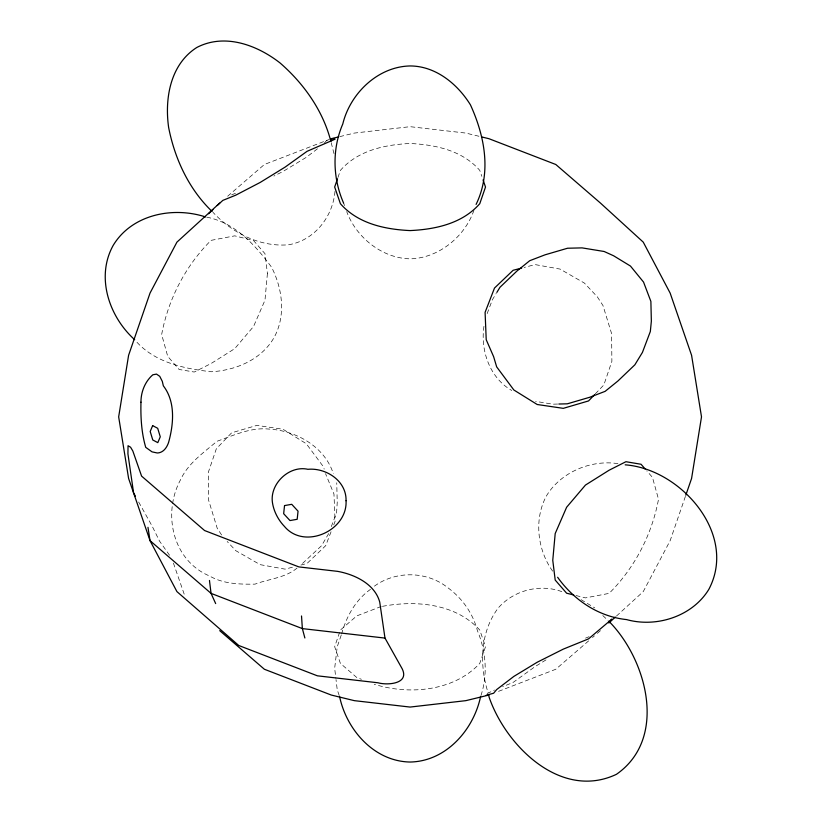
<?xml version="1.0" encoding="UTF-8"?>
<svg xmlns="http://www.w3.org/2000/svg" width="822" height="822" viewBox="0 0 822 822"><rect width="100%" height="100%" fill="white"/><g stroke="black" fill="none" stroke-linecap="round" stroke-linejoin="round"><path stroke-width="0.62" stroke-dasharray="4.11 3.08" d="M483.953 326.324C480.284 350.573 489.83 377.997 511.757 390.481M334.996 191.382C332.828 216.864 314.425 240.507 288.512 244.781C259.834 247.237 232.205 232.903 212.98 212.333M337.945 177.511L340.4 170.37C357.847 150.457 384.747 144.672 410.086 143.49C435.434 144.672 462.334 150.457 479.771 170.37L481.826 176.319M341.192 635.242L337.236 646.739L334.667 668.265L335.869 678.386M341.592 634.091C346.391 616.572 355.433 600.122 370.455 589.364M480.962 695.525C487.96 674.472 485.946 650.983 477.397 630.649C472.907 613.253 462.241 598.272 447.805 587.699C426.217 570.499 393.954 570.499 372.376 587.699M685.404 496.396L670.156 540.65L643.256 591.604L616.284 616.223M473.914 210.37C464.82 236.746 438.527 258.262 410.086 258.838C382.076 258.303 356.142 237.332 346.699 211.573M331.328 526.573L336.599 512.63L337.226 502.489L336.753 482.781M487.158 313.593L492.429 299.65L496.211 293.444M331.06 531.793L325.687 545.685L307.058 563.45L300.944 565.033M333.742 524.847L335.088 521.374L333.958 494.022L325.533 473.636M328.697 533.55L321.577 545.695L300.852 564.981M324.258 143.254L326.54 140.511L329.016 139.832M595.354 393.82L603.851 384.932L611.887 361.361L611.589 333.578L602.968 305.517L597.337 296.855L584.37 283.056L560.049 269.082L535.112 264.602L524.117 267.448M227.673 196.211L264.376 164.492L328.882 139.606M588.644 640.872L555.795 669.252L497.228 691.847M592.508 637.533L594.44 635.858M597.337 633.361L600.471 630.649M297.071 568.074C285.398 577.845 268.886 578.924 255.005 584.134C239.736 584.35 223.265 583.98 209.754 576.078C172.363 560.47 162.314 513.37 180.573 479.699C188.146 463.259 203.537 452.737 216.926 441.301C233.52 435.424 250.33 427.348 268.352 429.022C295.673 430.379 324.772 446.48 333.3 473.688M317.436 148.813L306.308 157.331L283.004 171.479L273.921 176.052M545.962 659.922L535.112 666.591L513.123 682.424L502.643 686.709M487.179 693.542L494.495 690.048M231.629 194.865L237.373 192.533M585.552 638.119L589.086 636.69M381.223 606.472L356.758 615.914L340.4 630.042L334.667 646.709L340.4 663.375L356.758 677.503L361.413 679.301M292.396 567.242L285.059 569.143L260.132 564.652L235.811 550.689L227.17 541.482M339.743 136.627L354.333 133.082L410.086 126.68L465.848 133.082L480.438 136.627M382.477 606.328C416.004 600.101 455.511 603.492 479.771 630.042L485.514 646.709L479.771 663.375C453.836 691.364 408.924 695.217 374.236 684.243M557.624 404.054L552.774 404.177L535.615 401.362M617.908 463.649C591.049 459.477 560.912 472.116 546.579 495.666C533.632 519.175 537.413 550.329 552.959 571.557M206.743 217.172C235.123 222.67 255.18 245.007 271.589 267.222C282.614 288.923 286.148 316.234 273.736 338.14C260.964 359.861 235.544 370.445 211.233 371.75C183.799 368.646 154.423 362.44 135.466 340.616M576.047 595.549L585.459 597.902L609.133 593.371C634.646 567.93 651.928 534.639 658.514 499.242L652.463 477.387L646.77 470.831M561.806 591.635C539.756 583.466 513.709 590.309 498.224 607.992C480.099 632.169 479.205 664.793 488.083 692.741M581.103 599.67L594.707 607.879M602.803 615.544L608.208 620.641M221.591 534.958L217.214 528.227L208.593 500.156L208.295 472.383L216.33 448.802L231.629 432.814L256.885 425.385L283.004 429.248L306.308 443.736L323.508 466.865L324.176 469.115M169.538 555.23L159.509 541.071L152.368 526.553L138.497 501.718M173.401 563.08L185.012 596.505M343.647 203.198L344.521 205.592M339.219 695.525L337.236 689.781L336.023 679.65M331.194 142.689L333.999 153.622M267.417 273.449L264.982 300.194L253.546 326.488L234.722 348.662L211.049 363.54L194.249 372.037L179.104 369.468L167.719 356.347L161.667 334.492C168.253 299.105 185.536 265.814 211.049 240.363L234.722 235.842L253.546 240.538L264.982 253.679L267.417 273.449"/><path stroke-width="1.23" d="M337.534 178.703L334.667 187.036L340.4 203.692C357.847 223.605 384.747 229.389 410.086 230.581C435.434 229.389 462.334 223.605 479.771 203.692L485.514 187.036L483.059 179.895M480.572 696.676C473.482 730.07 445.966 761.388 410.086 762.035C374.216 761.388 346.689 730.07 339.609 696.676M685.815 495.193L691.579 478.455L701.505 416.867L691.579 355.289L670.156 293.094L643.256 242.141L600.471 203.085L555.795 164.492L488.946 138.702L481.651 136.925M476.092 204.401C491.71 172.353 484.661 135.959 470.441 104.856C457.525 83.978 435.711 65.996 410.086 65.955C377.791 66.613 350.151 93.503 342.784 123.988C331.944 149.08 332.694 178.282 343.647 203.198M496.848 292.406L500.002 287.238L516.946 271.044L529.717 260.708L545.058 254.82L567.54 248.234L582.079 247.884L604.149 251.491L613.644 255.796L630.464 266.061L643.544 282.08L650.88 301.417L651.353 321.125L650.336 331.492L642.434 352.412L634.851 364.824L617.908 381.007L605.136 391.344L589.806 397.242L567.314 403.818L558.837 404.023M594.501 394.714L588.552 400.93L563.296 408.349L537.177 404.496L513.873 389.998L496.673 366.879L493.642 356.717L486.223 339.722L485.093 312.36L494.495 288.06L513.123 270.284L521.672 268.075M208.593 213.751L212.908 209.641M608.999 622.449L611.887 619.12L588.552 638.869L563.296 649.123L537.177 662.255L513.873 676.403L496.673 689.566L493.642 693.223L486.223 695.258M217.214 205.531L222.844 200.383L235.811 195.143L260.132 182.474L285.059 167.143L307.058 151.32L335.088 139.195L333.958 138.476L330.249 139.493M219.71 203.085L176.925 242.141L150.025 293.094L128.602 355.289L118.666 416.867L128.602 478.455L150.025 540.65L176.925 591.604L238.77 645.496L317.374 675.818L377.925 682.774C387.542 685.476 409.685 683.935 402.174 668.779L384.984 638.088L379.733 602.094C374.863 583.99 354.652 574.424 337.606 571.362L298.879 566.913L204.586 530.539L141.59 476.113L132.825 451.001L130.575 447.219L128.047 445.719L127.924 453.836L133.596 492.943L135.435 496.231M608.845 623.014L615.349 617.065M331.235 138.702L338.52 136.925M488.946 695.032L465.848 700.652L410.086 707.064L354.333 700.652L331.235 695.032L264.376 669.252L219.71 630.649M384.984 638.088L302.362 628.604L211.049 593.371L150.025 540.65L147.97 527.323M625.182 464.831C680.698 468.951 738.012 534.064 708.841 589.353C692.391 616.397 656.49 627.905 626.611 619.593C598.539 616.675 573.735 600.009 557.624 577.26M205.541 216.936C172.856 206.25 131.787 214.46 113.159 245.439C95.65 277.065 109.079 316.727 134.674 339.692M573.694 594.964L566.625 593.207L555.199 580.055L552.764 560.296L555.199 533.54L566.625 507.246L585.459 485.072L609.133 470.205L625.932 461.707L641.068 464.266L645.136 468.951M609.102 621.494C646.822 659.624 668.111 738.341 616.459 774.303C561.354 800.443 506.352 746.571 489.234 697.559L488.658 695.145M212.086 211.449C188.855 189.214 174.726 158.708 168.623 127.389C164.523 98.393 170.339 64.311 196.818 47.471C224.642 32.962 257.06 44.974 280.127 63.017C303.883 83.69 323.046 110.723 330.886 141.466M215.662 603.574L211.049 593.371L209.466 580.466M304.87 637.985L302.362 628.604L301.52 615.976M140.963 402.184C140.593 417.329 141.435 432.732 145.73 447.343L152.039 451.864L157.228 452.973A34.678 18.166 75.5 0 0 168.623 442.298C173.668 423.988 175.641 401.804 163.352 385.857L162.304 381.357L159.735 376.322L156.488 374.092L152.81 374.811C145.042 381.5 140.891 392.032 140.963 402.184M284.535 505.581L283.662 513.709L289.991 520.562L297.184 519.288L298.047 511.171L291.728 504.318L284.535 505.581M346.052 500.732C347.655 530.827 304.15 550.165 284.433 526.409A34.678 25.914 56 0 1 272.39 502.211C269.852 483.613 289.395 465.098 307.89 469.3C326.2 467.615 346.586 480.973 346.052 500.732M152.656 425.632L150.19 431.468L152.769 439.976L157.803 442.647L160.269 436.811L157.701 428.303L152.656 425.632"/></g></svg>
